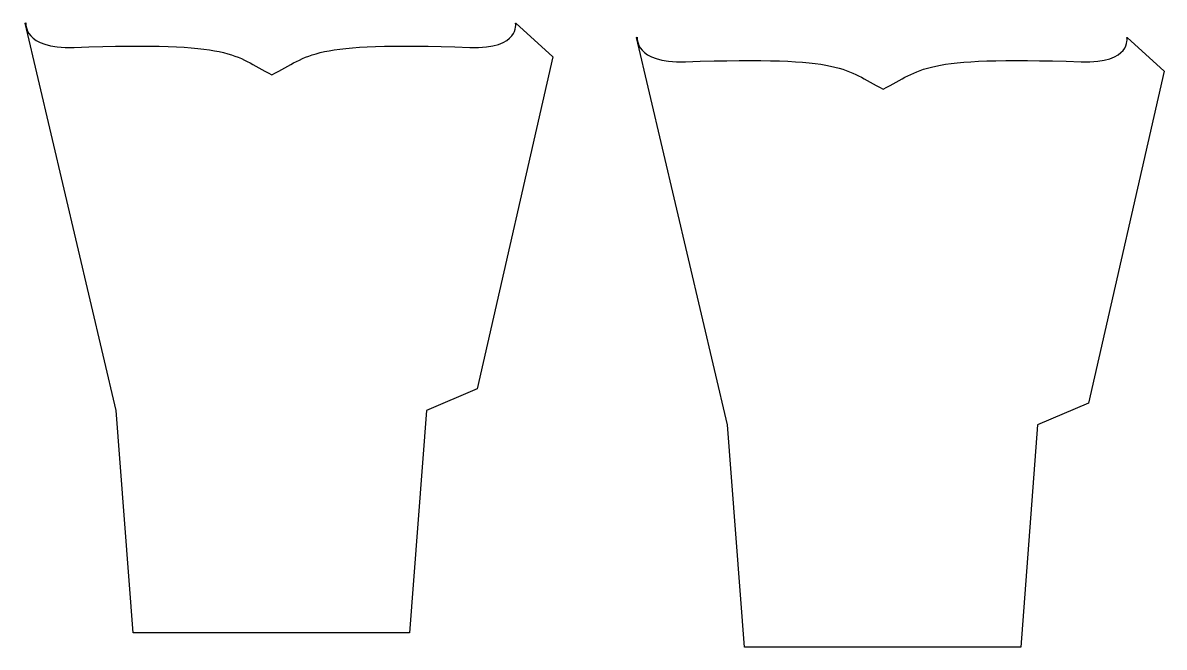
# Model space of a CAD drawing. Header units: centimetres. Extents: x -9.8 to 9.8, y -5.4 to 5.4.
import ezdxf

# ---------------------------------------------------------------- set-up
doc = ezdxf.new("R2010")
doc.units = ezdxf.units.CM
doc.header["$MEASUREMENT"] = 0
doc.layers.add('Camada 1', color=7, linetype='Continuous')

msp = doc.modelspace()

# ---------------------------------------------------------------- linework, layer by layer
at = {"layer": 'Camada 1'}
for points in [[(-1.35661, 5.3427), (-1.35661, 5.3427), (-1.26501, 4.89952), (-2.14385, 4.92953), (-2.14385, 4.92953), (-4.93653, 5.02489), (-4.86149, 4.79449), (-5.53626, 4.46079), (-5.53626, 4.46079), (-6.21097, 4.79448), (-6.13604, 5.02491), (-8.92875, 4.92953), (-8.92875, 4.92953), (-9.80754, 4.89955), (-9.75435, 5.35001), (-9.75435, 5.35001), (-9.75435, 5.35001), (-9.75435, 5.35001), (-9.76653, 5.34728), (-9.76653, 5.34728), (-9.76653, 5.34728), (-9.76653, 5.34728), (-8.20549, -1.29376), (-8.20549, -1.29376), (-8.20549, -1.29376), (-8.20549, -1.29376), (-7.91445, -5.10376), (-7.91445, -5.10376), (-7.91445, -5.10376), (-7.91445, -5.10376), (-3.1784, -5.10376), (-3.1784, -5.10376), (-3.1784, -5.10376), (-3.1784, -5.10376), (-2.88736, -1.29376), (-2.88736, -1.29376), (-2.88736, -1.29376), (-2.88736, -1.29376), (-2.01423, -0.92334), (-2.01423, -0.92334), (-2.01423, -0.92334), (-2.01423, -0.92334), (-0.71777, 4.7652), (-0.71777, 4.7652), (-0.71777, 4.7652), (-0.71777, 4.7652), (-1.35277, 5.34728), (-1.35277, 5.34728), (-1.35277, 5.34728), (-1.35277, 5.34728), (-1.35661, 5.3427), (-1.35661, 5.3427)], [(9.12769, 5.09643), (9.12769, 5.09643), (9.21929, 4.65325), (8.34045, 4.68326), (8.34045, 4.68326), (5.54777, 4.77862), (5.62281, 4.54822), (4.94804, 4.21452), (4.94804, 4.21452), (4.27332, 4.54821), (4.34825, 4.77864), (1.55555, 4.68326), (1.55555, 4.68326), (0.67674, 4.65328), (0.72994, 5.10374), (0.72994, 5.10374), (0.72994, 5.10374), (0.72994, 5.10374), (0.71777, 5.10101), (0.71777, 5.10101), (0.71777, 5.10101), (0.71777, 5.10101), (2.27881, -1.54003), (2.27881, -1.54003), (2.27881, -1.54003), (2.27881, -1.54003), (2.56985, -5.35003), (2.56985, -5.35003), (2.56985, -5.35003), (2.56985, -5.35003), (7.3059, -5.35003), (7.3059, -5.35003), (7.3059, -5.35003), (7.3059, -5.35003), (7.59694, -1.54003), (7.59694, -1.54003), (7.59694, -1.54003), (7.59694, -1.54003), (8.47007, -1.16961), (8.47007, -1.16961), (8.47007, -1.16961), (8.47007, -1.16961), (9.76653, 4.51893), (9.76653, 4.51893), (9.76653, 4.51893), (9.76653, 4.51893), (9.13153, 5.10101), (9.13153, 5.10101), (9.13153, 5.10101), (9.13153, 5.10101), (9.12769, 5.09643), (9.12769, 5.09643)]]:
    msp.add_open_spline(points, degree=3, knots=[0, 0, 0, 0, 0.07142857, 0.07142857, 0.07142857, 0.07142857, 0.14285714, 0.14285714, 0.14285714, 0.14285714, 0.21428571, 0.21428571, 0.21428571, 0.21428571, 0.28571429, 0.28571429, 0.28571429, 0.28571429, 0.35714286, 0.35714286, 0.35714286, 0.35714286, 0.42857143, 0.42857143, 0.42857143, 0.42857143, 0.5, 0.5, 0.5, 0.5, 0.57142857, 0.57142857, 0.57142857, 0.57142857, 0.64285714, 0.64285714, 0.64285714, 0.64285714, 0.71428571, 0.71428571, 0.71428571, 0.71428571, 0.78571429, 0.78571429, 0.78571429, 0.78571429, 0.85714286, 0.85714286, 0.85714286, 0.85714286, 1, 1, 1, 1], dxfattribs=at)

doc.saveas('drawing.dxf')
